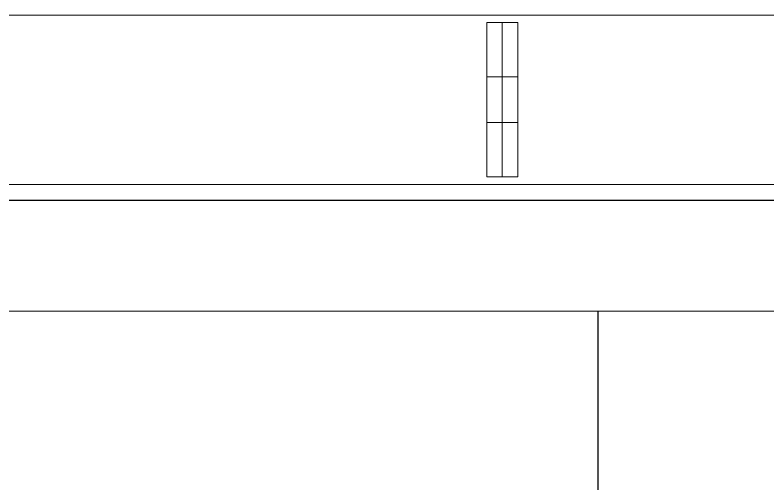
# Model space of a CAD drawing. Header units: metres. Extents: x -42301 to 31628, y -23013 to 30697.
# Drawn here: x -12264 to -9386, y 5203 to 6996 of the extents above; entities that cross this region are included whole.
import ezdxf

# ---------------------------------------------------------------- set-up
doc = ezdxf.new("R2010")
doc.units = ezdxf.units.M
doc.header["$LTSCALE"] = 0.01
doc.header["$MEASUREMENT"] = 0
doc.layers.get('0').update_dxf_attribs({"lineweight": 15})
for name, color, linetype, lineweight in [('1U - Gestion Cable', 250, 'Continuous', 5), ('Canales', 250, 'Continuous', 25), ('Rack 1 - 2', 250, 'Continuous', 5)]:
    doc.layers.add(name, color=color, linetype=linetype, lineweight=lineweight)

# ---------------------------------------------------------------- blocks, each defined once
blk = doc.blocks.new('1U - Peine Cable Rack')
at = {"layer": '1U - Gestion Cable'}
blk.add_lwpolyline([(-5.8, 37.7), (466.8, 37.7, -0.414214), (471.8, 32.7), (471.8, -1, -0.414214), (466.8, -6), (-5.8, -6, -0.414214), (-10.8, -1), (-10.8, 32.7, -0.414214)], format="xyb", close=True, dxfattribs=at)
for points in [[(162, 35.8), (158, 35.8), (158, 21.8), (162, 21.8)], [(162, 35.8), (166, 35.8), (166, 21.8), (162, 21.8)], [(162, 21.8), (158, 21.8), (158, 10), (162, 10)], [(162, 21.8), (166, 21.8), (166, 10), (162, 10)], [(162, 10), (158, 10), (158, -4), (162, -4)], [(162, 10), (166, 10), (166, -4), (162, -4)]]:
    blk.add_lwpolyline(points, close=True, dxfattribs=at)

msp = doc.modelspace()

# ---------------------------------------------------------------- linework, layer by layer
at = {"layer": 'Canales'}
for p, q in [((-12710.1, 6288.5), (-6067.8, 6288.5)), ((-10034.7, 698), (-10034.7, 5864.1))]:
    msp.add_line(p, q, dxfattribs=at)
at = {"layer": 'Rack 1 - 2'}
for p, q in [((-10357.6, 5864.1), (-13263.6, 5864.1)), ((-10357.6, 5864.1), (-8420.3, 5864.1)), ((-10034.7, 5864.1), (-8743.2, 5864.1))]:
    msp.add_line(p, q, dxfattribs=at)

# ---------------------------------------------------------------- block references
at = {"xscale": 14.83992286734612, "yscale": 14.83992286734612, "zscale": 14.83992286734612}
msp.add_blockref('1U - Peine Cable Rack', (-12805.5, 6436.9), dxfattribs=at)

doc.saveas('drawing.dxf')
